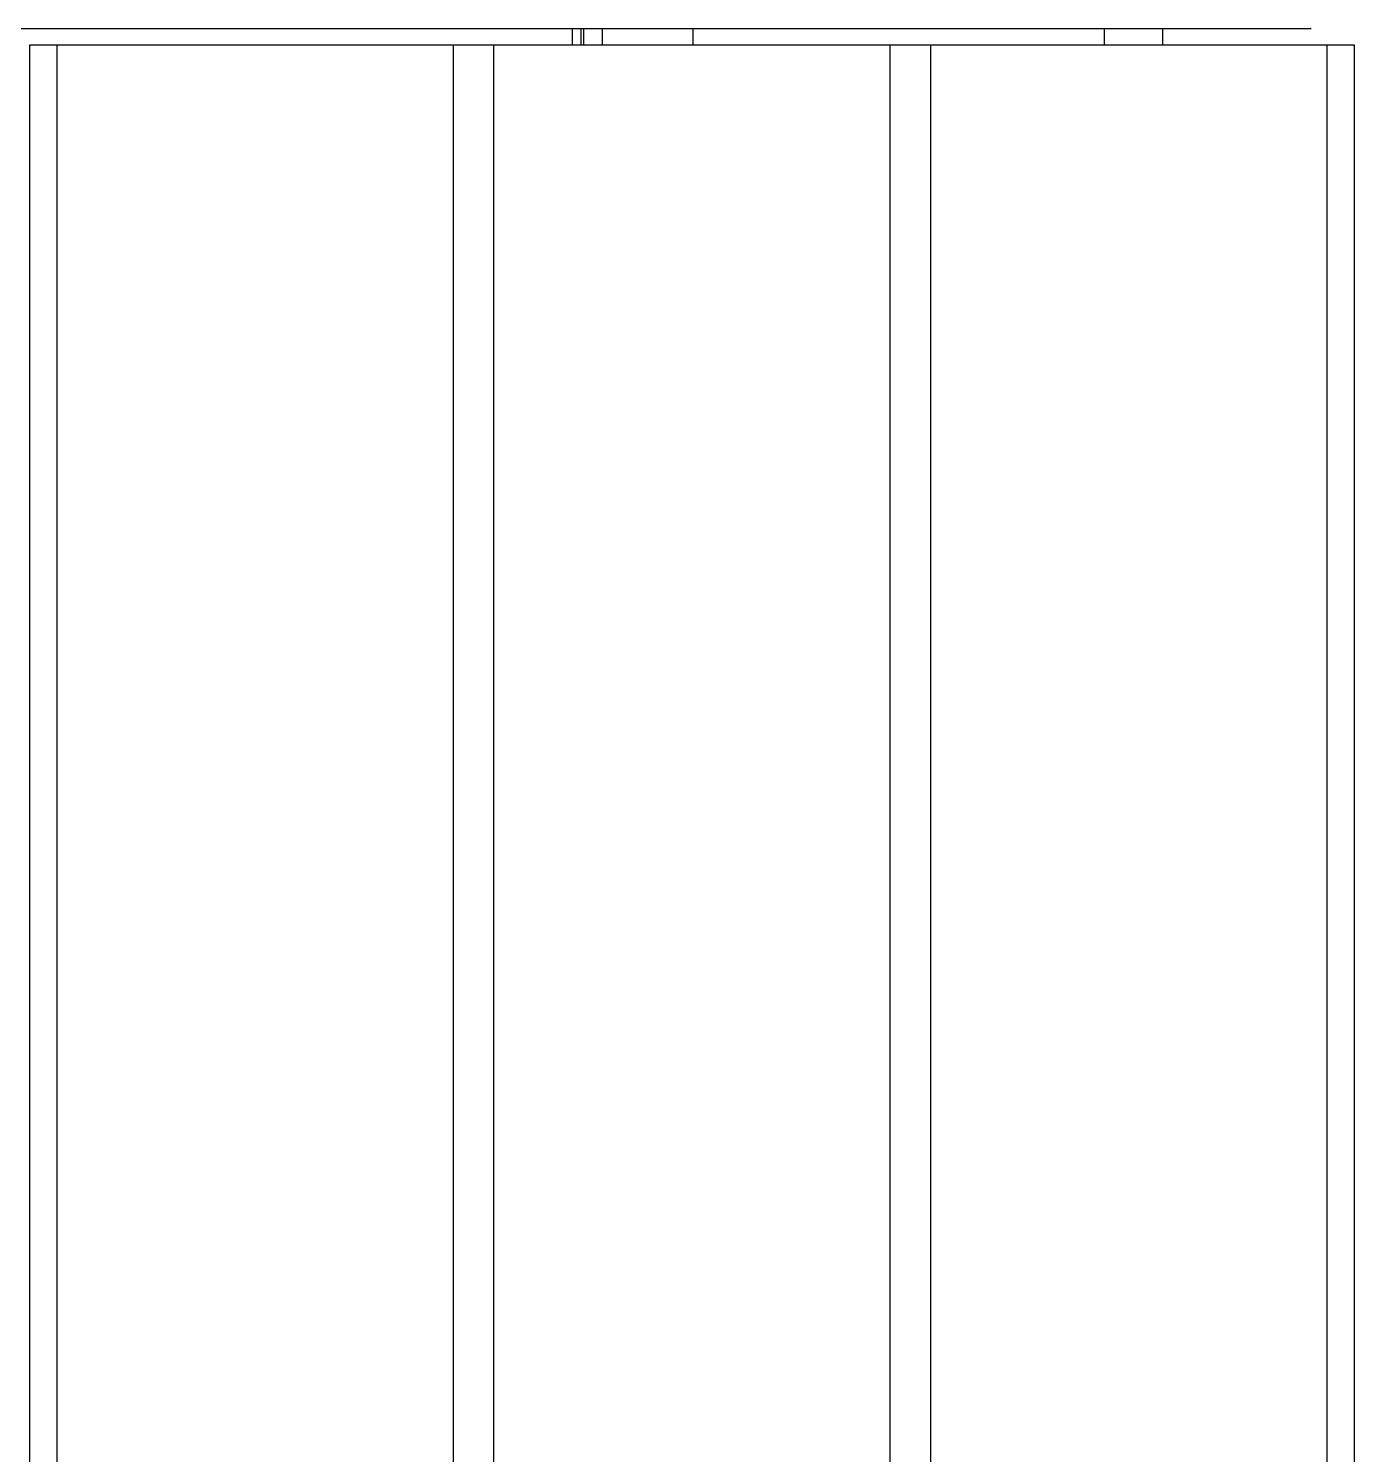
# Model space of a CAD drawing. Header units: millimetres. Extents: x 0 to 4030, y -54 to 2762.
# Drawn here: x 1861.8 to 1983.2, y 524.2 to 654.7 of the extents above; entities that cross this region are included whole.
import ezdxf

# ---------------------------------------------------------------- set-up
doc = ezdxf.new("R2010")
doc.units = ezdxf.units.MM
doc.header["$MEASUREMENT"] = 0
doc.layers.add('Utwórz2D linie widoczne', color=7, linetype='Continuous', true_color=0x000000)

msp = doc.modelspace()

# ---------------------------------------------------------------- linework, layer by layer
at = {"layer": 'Utwórz2D linie widoczne'}
for p, q in [((1587.21, 654.72), (1979.2, 654.72)), ((1911.65, 653.22), (1911.65, 654.72)), ((1912.45, 653.22), (1912.45, 654.72)), ((1912.65, 654.72), (1912.65, 653.22)), ((1914.35, 654.72), (1914.35, 653.22)), ((1922.71, 653.22), (1922.71, 654.72)), ((1960.31, 654.72), (1960.31, 653.22)), ((1965.71, 653.22), (1965.71, 654.72)), ((1979.2, 654.72), (1979.21, 654.72)), ((1979.24, 654.72), (1979.21, 654.72)), ((1979.24, 654.72), (1979.27, 654.72)), ((1861.96, 653.22), (1864.46, 653.22)), ((1861.96, 435.22), (1861.96, 653.22)), ((1864.46, 653.22), (1900.74, 653.22)), ((1864.46, 435.22), (1864.46, 653.22)), ((1900.74, 653.22), (1902.76, 653.22)), ((1900.74, 435.22), (1900.74, 653.22)), ((1902.76, 653.22), (1904.46, 653.22)), ((1904.46, 653.22), (1940.74, 653.22)), ((1904.46, 435.22), (1904.46, 653.22)), ((1940.74, 653.22), (1942.75, 653.22)), ((1940.74, 435.22), (1940.74, 653.22)), ((1942.75, 653.22), (1944.46, 653.22)), ((1944.46, 653.22), (1980.74, 653.22)), ((1944.46, 435.22), (1944.46, 653.22)), ((1980.74, 653.22), (1983.24, 653.22)), ((1980.74, 435.22), (1980.74, 653.22)), ((1983.24, 435.22), (1983.24, 653.22))]:
    msp.add_line(p, q, dxfattribs=at)

doc.saveas('drawing.dxf')
